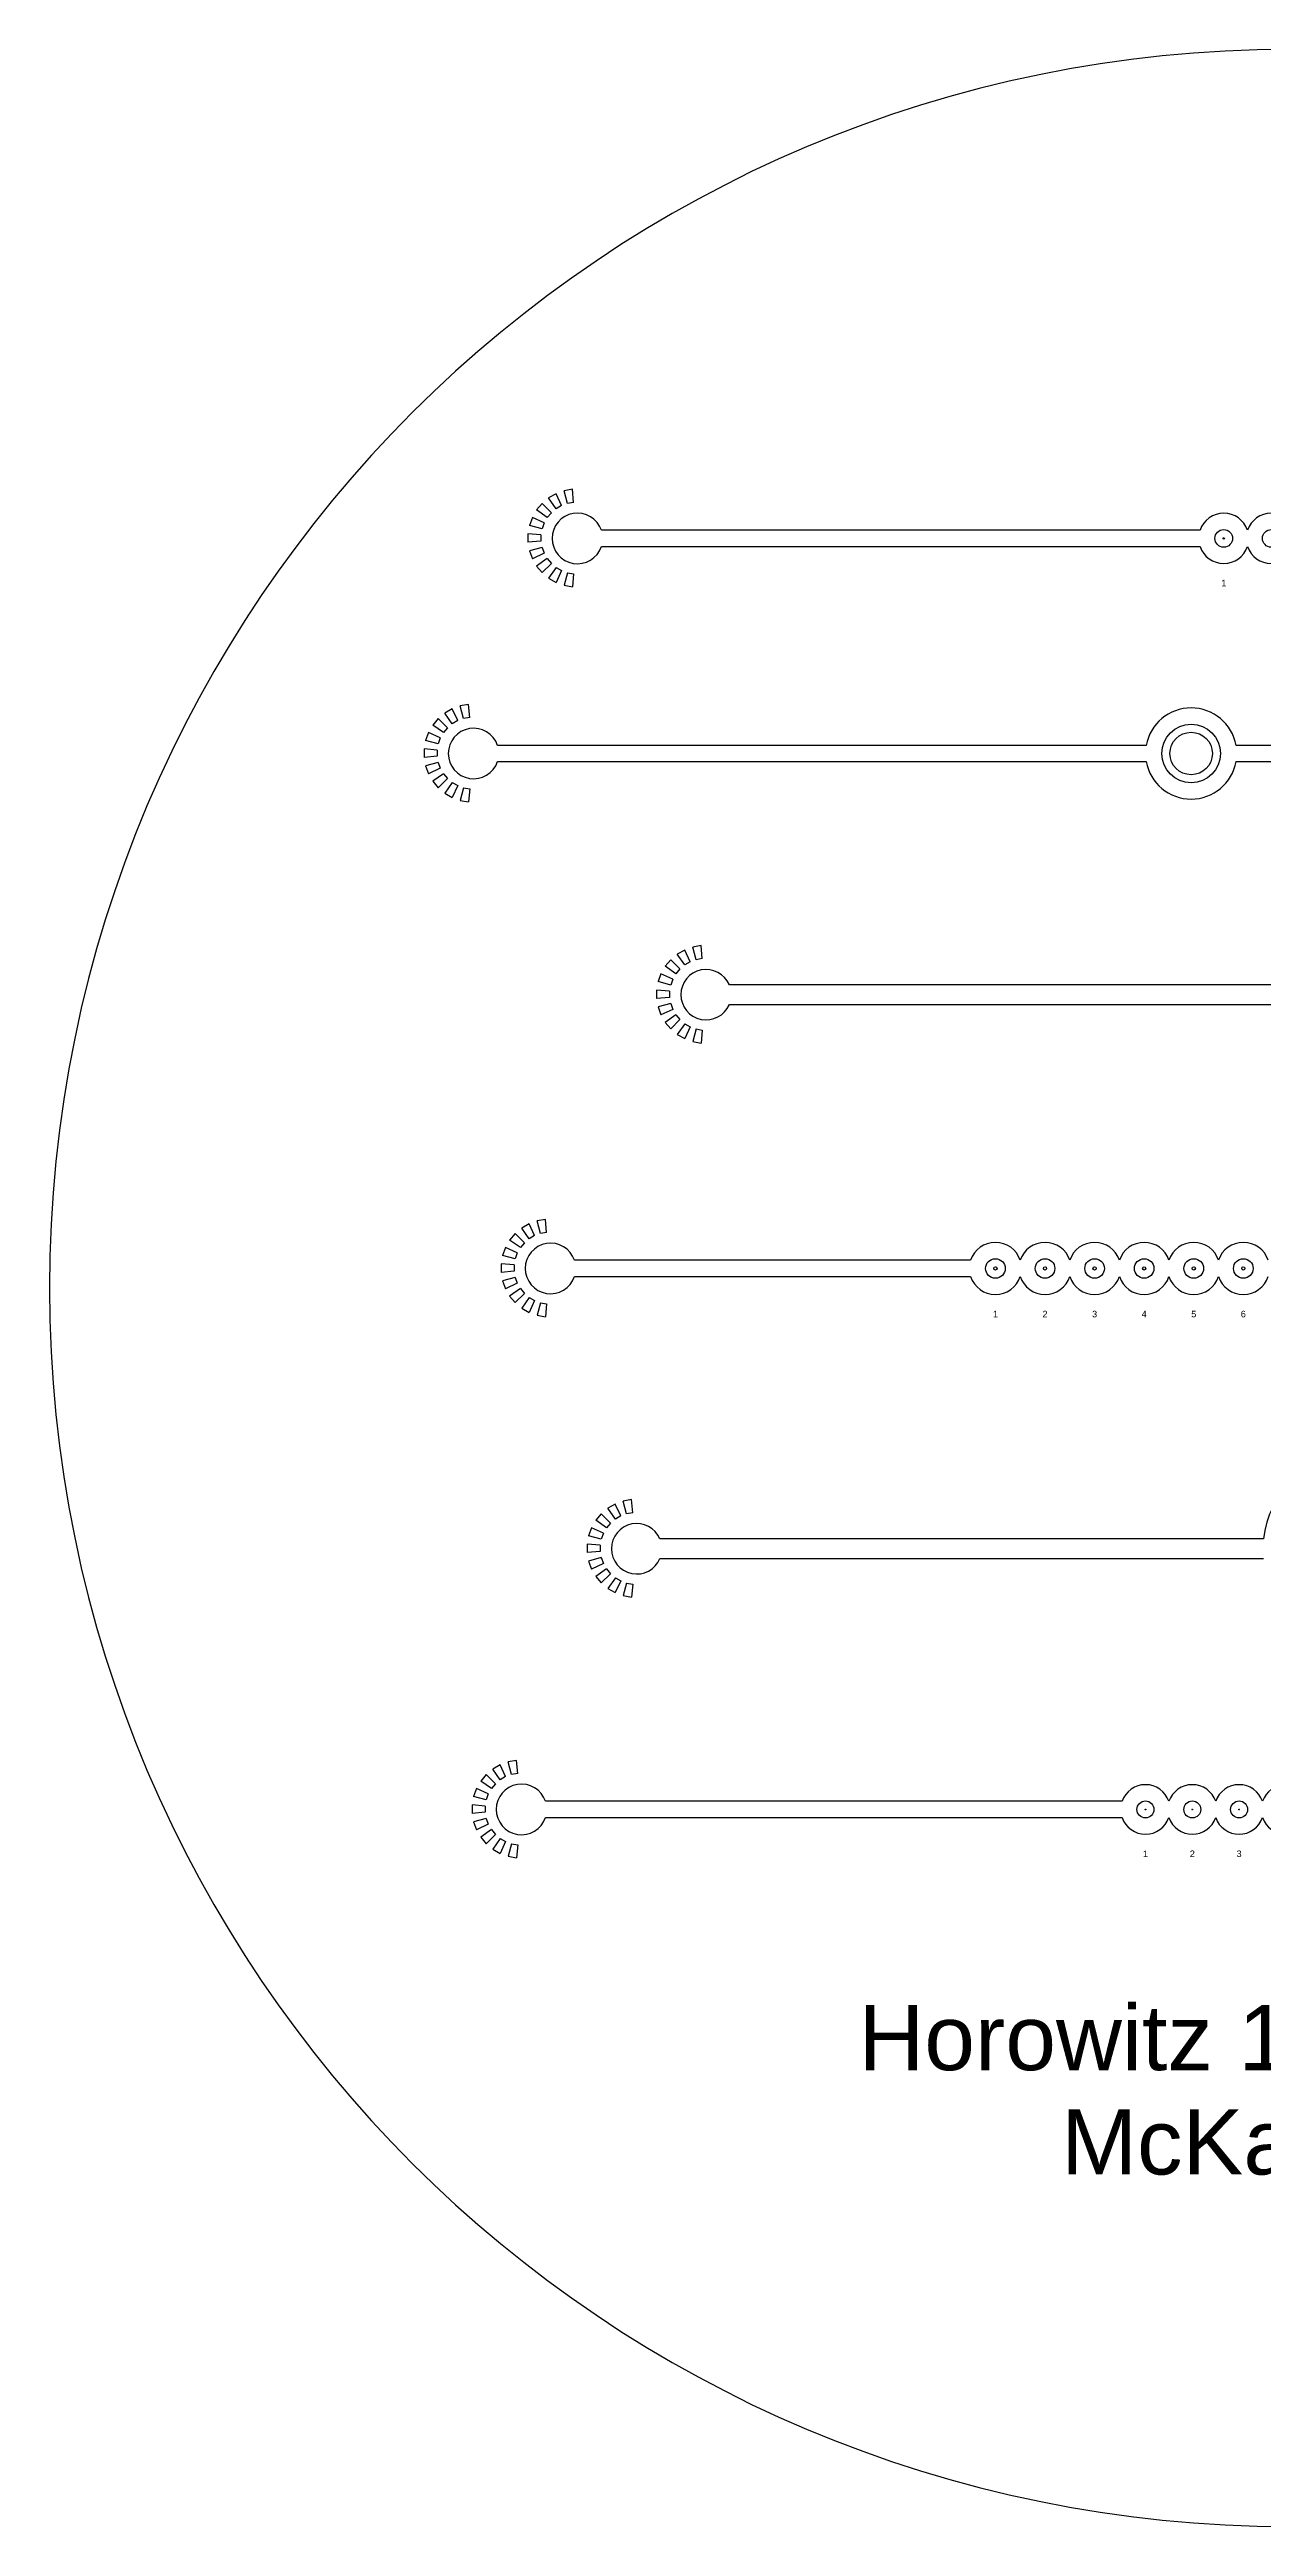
# Model space of a CAD drawing. Header units: inches. Extents: x -19000 to 19000, y -19000 to 19000.
# Drawn here: x -19000 to -392, y -19000 to 19000 of the extents above; entities that cross this region are included whole.
import ezdxf
from ezdxf.enums import TextEntityAlignment as Align

# ---------------------------------------------------------------- set-up
doc = ezdxf.new("R2010")
doc.units = ezdxf.units.IN
doc.header["$MEASUREMENT"] = 0
doc.styles.get("Standard").update_dxf_attribs({"font": 'arial.ttf', "height": 100})

msp = doc.modelspace()

# ---------------------------------------------------------------- linework, layer by layer
for p, q in [((-11236, 12185), (-11350, 12120)), ((-11152, 12004), (-11236, 12185)), ((-10985, 12253), (-11113, 12230)), ((-11062, 12037), (-11113, 12230)), ((-10967, 12053), (-10985, 12253)), ((-11599, 11822), (-11644, 11700)), ((-11418, 11738), (-11599, 11822)), ((-11450, 12036), (-11534, 11936)), ((-11370, 11821), (-11534, 11936)), ((-11308, 11894), (-11450, 12036)), ((-11308, 11894), (-11370, 11821)), ((-11235, 11956), (-11350, 12120)), ((-11152, 12004), (-11235, 11956)), ((-10967, 12053), (-11062, 12037)), ((-11467, 11553), (-11666, 11571)), ((-11666, 11571), (-11666, 11440)), ((-11467, 11458), (-11666, 11440)), ((-11451, 11648), (-11644, 11700)), ((-11467, 11553), (-11467, 11458)), ((-11418, 11738), (-11451, 11648)), ((-1364, 11625), (-10541, 11625)), ((-11451, 11363), (-11644, 11311)), ((-11644, 11311), (-11599, 11189)), ((-11418, 11273), (-11599, 11189)), ((-11370, 11190), (-11534, 11075)), ((-11534, 11075), (-11450, 10975)), ((-11451, 11363), (-11418, 11273)), ((-11308, 11117), (-11450, 10975)), ((-11370, 11190), (-11308, 11117)), ((-11235, 11055), (-11350, 10891)), ((-11235, 11055), (-11152, 11007)), ((-10541, 11375), (-1364, 11375)), ((-11350, 10891), (-11236, 10826)), ((-11152, 11007), (-11236, 10826)), ((-11062, 10974), (-11113, 10781)), ((-11113, 10781), (-10985, 10758)), ((-11062, 10974), (-10967, 10958)), ((-10967, 10958), (-10985, 10758)), ((-12829, 8885), (-12942, 8820)), ((-12827, 8656), (-12942, 8820)), ((-12744, 8704), (-12829, 8885)), ((-12577, 8953), (-12706, 8930)), ((-12654, 8737), (-12706, 8930)), ((-12560, 8753), (-12654, 8737)), ((-12560, 8753), (-12577, 8953)), ((-13191, 8522), (-13236, 8400)), ((-13043, 8348), (-13236, 8400)), ((-13010, 8438), (-13191, 8522)), ((-13042, 8736), (-13126, 8636)), ((-12962, 8521), (-13126, 8636)), ((-13010, 8438), (-13043, 8348)), ((-12901, 8594), (-13042, 8736)), ((-12901, 8594), (-12962, 8521)), ((-12744, 8704), (-12827, 8656)), ((-13060, 8253), (-13259, 8271)), ((-13259, 8271), (-13259, 8140)), ((-13060, 8158), (-13259, 8140)), ((-13043, 8063), (-13236, 8011)), ((-13236, 8011), (-13191, 7889)), ((-13060, 8253), (-13060, 8158)), ((-13043, 8063), (-13010, 7973)), ((-2189, 8325), (-12133, 8325)), ((-12133, 8075), (-2189, 8075)), ((9133, 8325), (-811, 8325)), ((-811, 8075), (9133, 8075)), ((-13010, 7973), (-13191, 7889)), ((-12962, 7890), (-13126, 7775)), ((-13126, 7775), (-13042, 7675)), ((-12901, 7817), (-13042, 7675)), ((-12962, 7890), (-12901, 7817)), ((-12827, 7755), (-12942, 7591)), ((-12744, 7707), (-12829, 7526)), ((-12827, 7755), (-12744, 7707)), ((-12654, 7674), (-12706, 7481)), ((-12654, 7674), (-12560, 7658)), ((-12560, 7658), (-12577, 7458)), ((-12942, 7591), (-12829, 7526)), ((-12706, 7481), (-12577, 7458)), ((-9478, 5036), (-9562, 4936)), ((-9336, 4894), (-9478, 5036)), ((-9264, 5185), (-9377, 5120)), ((-9263, 4956), (-9377, 5120)), ((-9180, 5004), (-9264, 5185)), ((-9180, 5004), (-9263, 4956)), ((-9013, 5253), (-9141, 5230)), ((-9090, 5037), (-9141, 5230)), ((-8995, 5053), (-9090, 5037)), ((-8995, 5053), (-9013, 5253)), ((-9495, 4553), (-9694, 4571)), ((-9694, 4571), (-9694, 4440)), ((-9627, 4822), (-9672, 4700)), ((-9478, 4648), (-9672, 4700)), ((-9446, 4738), (-9627, 4822)), ((-9398, 4821), (-9562, 4936)), ((-9446, 4738), (-9478, 4648)), ((-9336, 4894), (-9398, 4821)), ((-64, 4650), (-8578, 4650)), ((-9495, 4458), (-9694, 4440)), ((-9478, 4363), (-9672, 4311)), ((-9672, 4311), (-9627, 4189)), ((-9446, 4273), (-9627, 4189)), ((-9398, 4190), (-9562, 4075)), ((-9495, 4553), (-9495, 4458)), ((-9478, 4363), (-9446, 4273)), ((-9398, 4190), (-9336, 4117)), ((-8578, 4350), (-64, 4350)), ((-9562, 4075), (-9478, 3975)), ((-9336, 4117), (-9478, 3975)), ((-9263, 4055), (-9377, 3891)), ((-9377, 3891), (-9264, 3826)), ((-9180, 4007), (-9264, 3826)), ((-9263, 4055), (-9180, 4007)), ((-9090, 3974), (-9141, 3781)), ((-9090, 3974), (-8995, 3958)), ((-8995, 3958), (-9013, 3758)), ((-9141, 3781), (-9013, 3758)), ((-11862, 836), (-11947, 736)), ((-11721, 694), (-11862, 836)), ((-11649, 985), (-11762, 920)), ((-11648, 756), (-11762, 920)), ((-11565, 804), (-11649, 985)), ((-11565, 804), (-11648, 756)), ((-11398, 1053), (-11526, 1030)), ((-11474, 837), (-11526, 1030)), ((-11380, 853), (-11474, 837)), ((-11380, 853), (-11398, 1053)), ((-12012, 622), (-12057, 500)), ((-11863, 448), (-12057, 500)), ((-11831, 538), (-12012, 622)), ((-11783, 621), (-11947, 736)), ((-11831, 538), (-11863, 448)), ((-11721, 694), (-11783, 621)), ((-4880, 425), (-10954, 425)), ((-11880, 353), (-12079, 371)), ((-12079, 371), (-12079, 240)), ((-11880, 258), (-12079, 240)), ((-11863, 163), (-12057, 111)), ((-12057, 111), (-12012, -11)), ((-11831, 73), (-12012, -11)), ((-11880, 353), (-11880, 258)), ((-11863, 163), (-11831, 73)), ((-10954, 175), (-4880, 175)), ((-11783, -10), (-11947, -125)), ((-11947, -125), (-11862, -225)), ((-11721, -83), (-11862, -225)), ((-11783, -10), (-11721, -83)), ((-11648, -145), (-11762, -309)), ((-11762, -309), (-11649, -374)), ((-11565, -193), (-11649, -374)), ((-11648, -145), (-11565, -193)), ((-11474, -226), (-11526, -419)), ((-11474, -226), (-11380, -242)), ((-11380, -242), (-11398, -442)), ((-11526, -419), (-11398, -442)), ((-10329, -3315), (-10442, -3380)), ((-10327, -3544), (-10442, -3380)), ((-10244, -3496), (-10329, -3315)), ((-10077, -3247), (-10206, -3270)), ((-10154, -3463), (-10206, -3270)), ((-10060, -3447), (-10077, -3247)), ((-10691, -3678), (-10736, -3800)), ((-10510, -3762), (-10691, -3678)), ((-10542, -3464), (-10626, -3564)), ((-10462, -3679), (-10626, -3564)), ((-10510, -3762), (-10543, -3852)), ((-10401, -3606), (-10542, -3464)), ((-10401, -3606), (-10462, -3679)), ((-10244, -3496), (-10327, -3544)), ((-10060, -3447), (-10154, -3463)), ((-10560, -3947), (-10759, -3929)), ((-10759, -3929), (-10759, -4060)), ((-10560, -4042), (-10759, -4060)), ((-10543, -3852), (-10736, -3800)), ((-10543, -4137), (-10736, -4189)), ((-10560, -3947), (-10560, -4042)), ((-10543, -4137), (-10510, -4227)), ((-392, -3850), (-9643, -3850)), ((-9643, -4150), (-392, -4150)), ((-10736, -4189), (-10691, -4311)), ((-10510, -4227), (-10691, -4311)), ((-10462, -4310), (-10626, -4425)), ((-10626, -4425), (-10542, -4525)), ((-10401, -4383), (-10542, -4525)), ((-10462, -4310), (-10401, -4383)), ((-10327, -4445), (-10442, -4609)), ((-10244, -4493), (-10329, -4674)), ((-10327, -4445), (-10244, -4493)), ((-10154, -4526), (-10206, -4719)), ((-10154, -4526), (-10060, -4542)), ((-10060, -4542), (-10077, -4742)), ((-10442, -4609), (-10329, -4674)), ((-10206, -4719), (-10077, -4742)), ((-12307, -7464), (-12391, -7564)), ((-12227, -7679), (-12391, -7564)), ((-12165, -7606), (-12307, -7464)), ((-12093, -7315), (-12207, -7380)), ((-12092, -7544), (-12207, -7380)), ((-12009, -7496), (-12093, -7315)), ((-12009, -7496), (-12092, -7544)), ((-11842, -7247), (-11970, -7270)), ((-11919, -7463), (-11970, -7270)), ((-11824, -7447), (-11919, -7463)), ((-11824, -7447), (-11842, -7247)), ((-12324, -7947), (-12523, -7929)), ((-12523, -7929), (-12523, -8060)), ((-12456, -7678), (-12501, -7800)), ((-12308, -7852), (-12501, -7800)), ((-12275, -7762), (-12456, -7678)), ((-12324, -7947), (-12324, -8042)), ((-12275, -7762), (-12308, -7852)), ((-12165, -7606), (-12227, -7679)), ((-2559, -7875), (-11398, -7875)), ((-12324, -8042), (-12523, -8060)), ((-12308, -8137), (-12501, -8189)), ((-12501, -8189), (-12456, -8311)), ((-12275, -8227), (-12456, -8311)), ((-12227, -8310), (-12391, -8425)), ((-12308, -8137), (-12275, -8227)), ((-12227, -8310), (-12165, -8383)), ((-11398, -8125), (-2559, -8125)), ((-12391, -8425), (-12307, -8525)), ((-12165, -8383), (-12307, -8525)), ((-12092, -8445), (-12207, -8609)), ((-12207, -8609), (-12093, -8674)), ((-12009, -8493), (-12093, -8674)), ((-12092, -8445), (-12009, -8493)), ((-11919, -8526), (-11970, -8719)), ((-11970, -8719), (-11842, -8742)), ((-11919, -8526), (-11824, -8542)), ((-11824, -8542), (-11842, -8742))]:
    msp.add_line(p, q)
for centre, radius in [((0, 0), 19000), ((-1000, 11500), 135), ((-1000, 11500), 10), ((-272, 11500), 135), ((-1500, 8200), 450), ((-1500, 8200), 325), ((-4500, 300), 150), ((-3740, 300), 150), ((-2980, 300), 150), ((-2220, 300), 150), ((-1460, 300), 150), ((-700, 300), 150), ((-4500, 300), 25), ((-3740, 300), 25), ((-2980, 300), 25), ((-2220, 300), 25), ((-1460, 300), 25), ((-700, 300), 25), ((-2200, -8000), 130), ((-1482, -8000), 130), ((-765, -8000), 130), ((-2200, -8000), 5), ((-1482, -8000), 5), ((-765, -8000), 5)]:
    msp.add_circle(centre, radius)
for centre, radius, start, end in [((-10908, 11500), 388, 18.8187, 341.1813), ((-1000, 11500), 385, 18.9457, 161.0543), ((-272, 11500), 385, 18.9459, 161.0541), ((-1000, 11500), 385, 198.9457, 341.0543), ((-272, 11500), 385, 198.9459, 341.0541), ((-1500, 8200), 700, 10.2866, 169.7134), ((-12500, 8200), 388, 18.8187, 341.1813), ((-1500, 8200), 700, 190.2866, 349.7134), ((-8936, 4500), 387, 22.774, 337.226), ((-11320, 300), 388, 18.8187, 341.1813), ((-4500, 300), 400, 18.2104, 161.7896), ((-3740, 300), 400, 18.2097, 161.7903), ((-2980, 300), 400, 18.2104, 161.7896), ((-2220, 300), 400, 18.2097, 161.7903), ((-1460, 300), 400, 18.2097, 161.7903), ((-700, 300), 400, 18.2102, 161.7898), ((-4500, 300), 400, 198.2104, 341.7896), ((-3740, 300), 400, 198.2097, 341.7903), ((-2980, 300), 400, 198.2104, 341.7896), ((-2220, 300), 400, 198.2097, 341.7903), ((-1460, 300), 400, 198.2097, 341.7903), ((-700, 300), 400, 198.2102, 341.7898), ((1000, -4000), 1400, 6.1506, 173.8494), ((-10000, -4000), 387, 22.774, 337.226), ((-11765, -8000), 388, 18.8187, 341.1813), ((-2200, -8000), 380, 19.2045, 160.7955), ((-1482, -8000), 380, 19.2053, 160.7947), ((-765, -8000), 380, 19.2047, 160.7953), ((-47, -8000), 380, 19.2048, 160.7952), ((-2200, -8000), 380, 199.2045, 340.7955), ((-1482, -8000), 380, 199.2053, 340.7947), ((-765, -8000), 380, 199.2047, 340.7953), ((-47, -8000), 380, 199.2048, 340.7952)]:
    msp.add_arc(centre, radius, start, end)

# ---------------------------------------------------------------- texts
for s, height, p in [('1', 100, (-1000, 10765)), ('1', 100, (-4500, -450)), ('2', 100, (-3740, -450)), ('3', 100, (-2980, -450)), ('4', 100, (-2220, -450)), ('5', 100, (-1460, -450)), ('6', 100, (-700, -450)), ('1', 100, (-2200, -8730)), ('2', 100, (-1482, -8730)), ('3', 100, (-765, -8730)), ('Horowitz 14-Jul-2015', 1000, (0, -12000)), ('McKay 530', 1000, (0, -13600))]:
    msp.add_text(s, height=height).set_placement(p, align=Align.CENTER)

doc.saveas('drawing.dxf')
